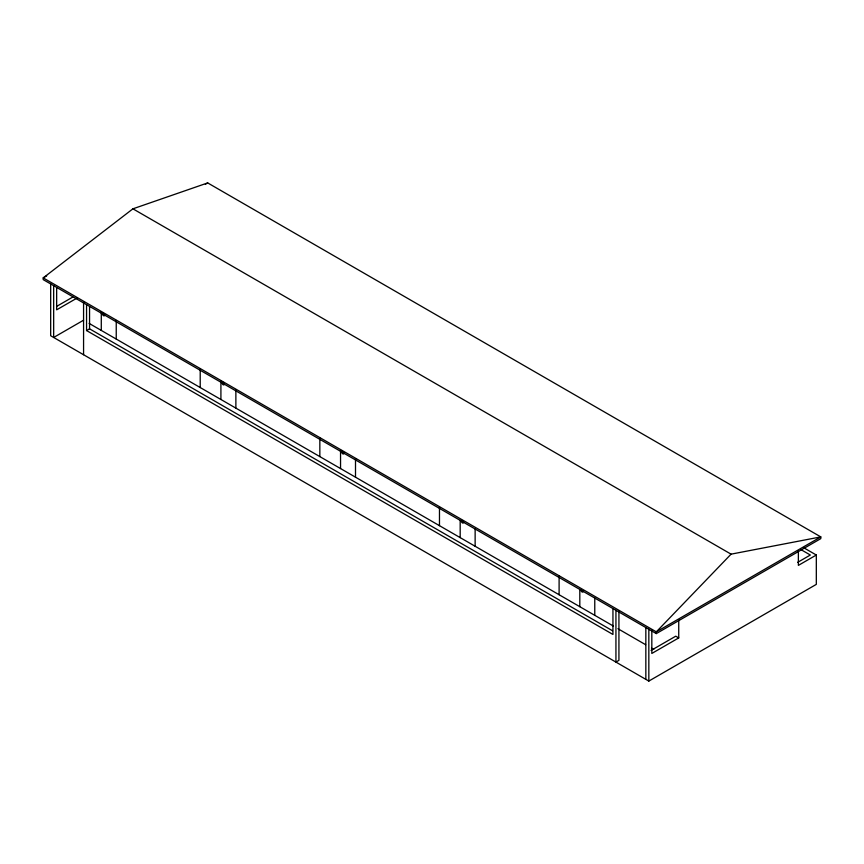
<?xml version="1.0" encoding="UTF-8"?>
<svg xmlns="http://www.w3.org/2000/svg" width="864" height="864" viewBox="0 0 864 864"><rect width="100%" height="100%" fill="white"/><g stroke="black" fill="none" stroke-linecap="round" stroke-linejoin="round"><path stroke-width="1.3" d="M46.699 275.875L43.2 277.895L656.305 631.865L820.8 536.9L731.074 554.159L656.305 631.865L656.305 633.593L820.8 538.628L820.8 536.9L207.695 182.92L132.926 208.818L43.2 277.895L43.2 279.623L656.305 633.593M205.362 184.27L207.695 182.92M57.035 306.169L72.738 297.097M76.842 298.177L56.657 309.83L56.657 287.82M83.57 320.198L53.665 337.468L53.665 285.66M86.562 304.657L86.562 330.556L89.554 328.828L612.436 630.709M797.677 562.334L810.335 555.023L801.004 549.644M651.078 650.43L675.745 636.185L678.737 637.913L678.737 619.78M50.674 283.932L50.674 335.74L648.832 681.08L816.318 584.377L816.318 555.023L798.368 565.391L798.368 550.865M678.737 637.913L651.823 653.454L651.823 630.137M803.466 547.603L816.318 555.023M132.926 208.818L731.074 554.159M89.111 323.395L613.278 626.011M617.9 628.69L645.667 644.717M651.456 648.054L653.767 649.393M86.562 330.556L612.943 634.457L612.943 608.558M648.832 629.273L648.832 681.08M645.84 627.545L645.84 679.352M618.926 611.215L618.926 660.355L615.935 662.083L615.935 610.286M594.767 598.061L594.767 615.33M579.809 589.432L579.809 606.69M559.105 576.148L559.105 594.745M475.135 528.995L475.135 546.264M460.177 520.355L460.177 537.624M439.474 507.082L439.474 525.679M355.504 458.6L355.504 477.187M340.546 449.96L340.546 468.558M319.842 438.016L319.842 456.602M235.872 389.524L235.872 408.121M220.914 380.894L220.914 399.492M200.21 368.939L200.21 387.536M116.24 320.458L116.24 339.055M101.282 311.828L101.282 330.426M89.554 306.817L89.554 328.828M83.57 302.065L83.57 354.726M104.306 314.086A1.48 0.853 60 0 1 104.306 315.792A1.48 0.853 60 0 1 102.827 314.939A1.48 0.853 60 0 1 102.827 313.232M224.24 384.178A1.48 0.853 60 0 1 222.793 384.458A1.48 0.853 60 0 1 222.448 382.298M223.193 382.374A1.48 0.853 60 0 1 223.463 382.568M223.938 383.152A1.48 0.853 60 0 1 224.208 383.854M343.559 452.218A1.48 0.853 60 0 1 343.559 453.924A1.48 0.853 60 0 1 342.079 453.071A1.48 0.853 60 0 1 342.079 451.364M463.19 521.284A1.48 0.853 60 0 1 463.255 522.958A1.48 0.853 60 0 1 461.851 522.364A1.48 0.853 60 0 1 461.549 520.592M462.456 520.506A1.48 0.853 60 0 1 462.726 520.7M582.995 590.706A1.48 0.853 60 0 1 582.088 591.991A1.48 0.853 60 0 1 581.18 589.658"/></g></svg>
